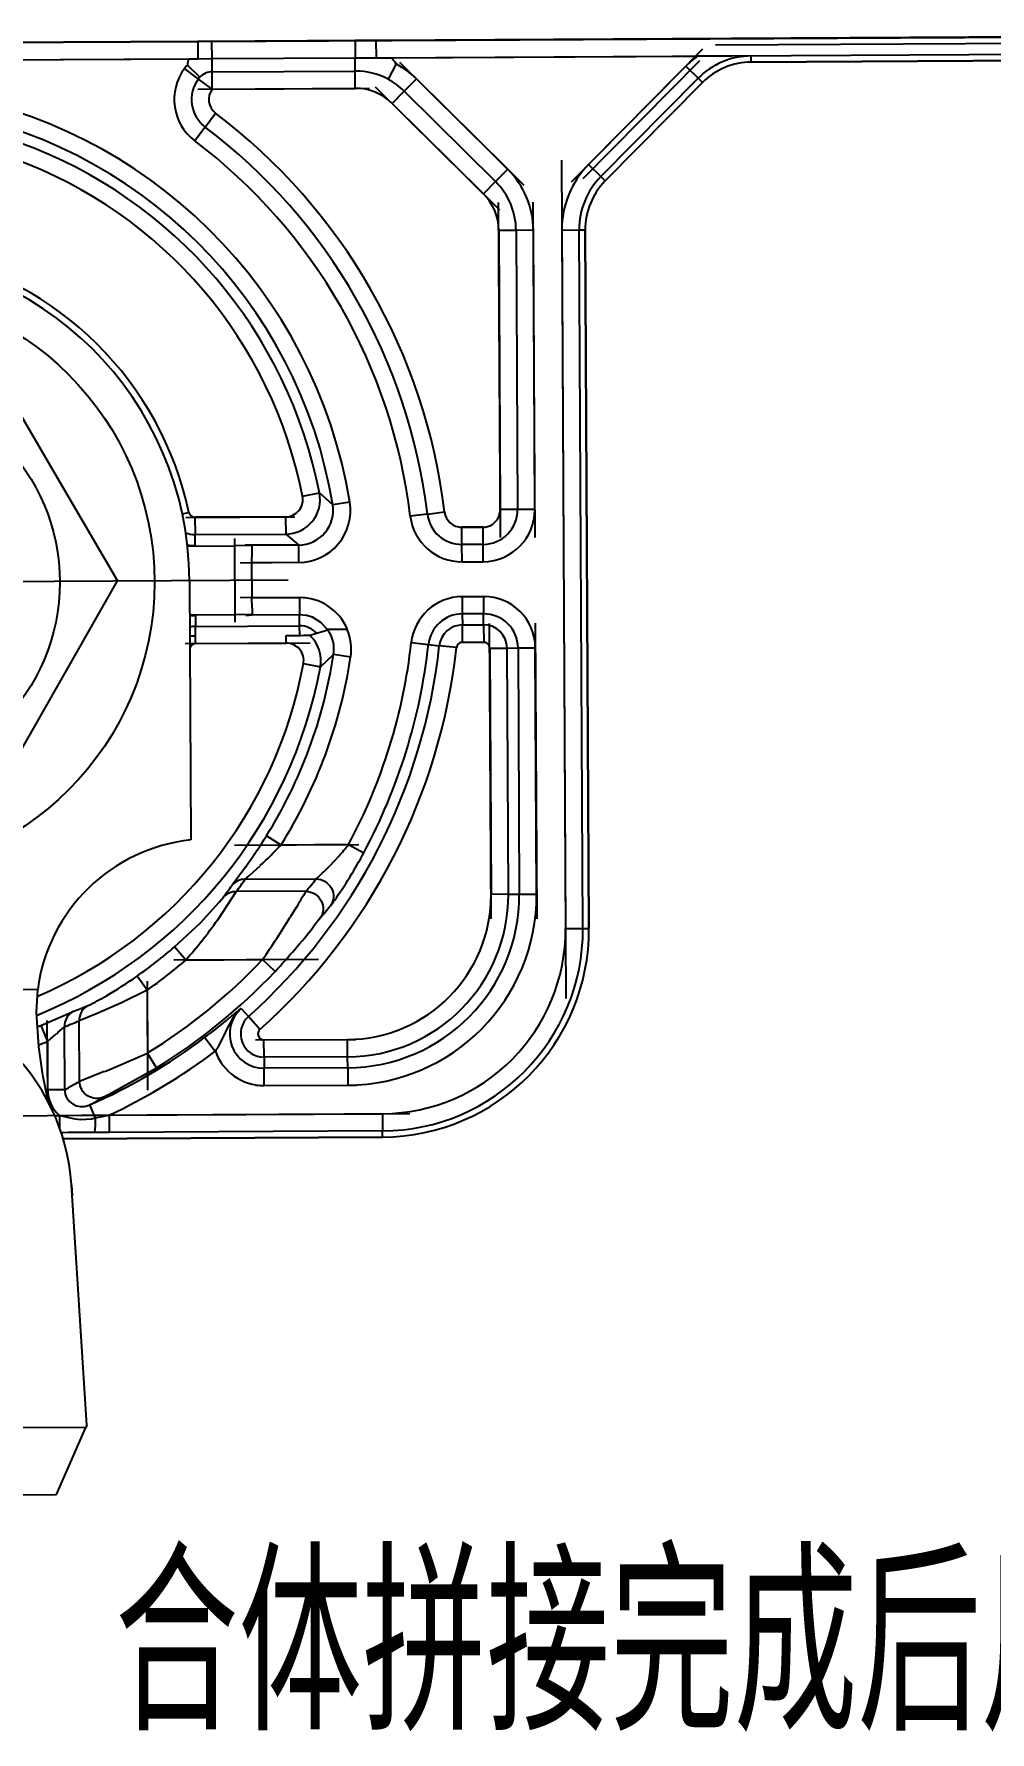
# Model space of a CAD drawing. Header units: millimetres. Extents: x 1543 to 5748, y 1576 to 2417.
# Drawn here: x 5477.3 to 5499.43, y 2201.13 to 2240.4 of the extents above; entities that cross this region are included whole.
import ezdxf

# ---------------------------------------------------------------- set-up
doc = ezdxf.new("R2010")
doc.units = ezdxf.units.MM
doc.layers.get('0').update_dxf_attribs({"lineweight": 25})
doc.styles.add('T仿宋_GB2312', font='', dxfattribs={"width": 0.6})
doc.styles.get('T仿宋_GB2312').set_extended_font_data('宋体')

msp = doc.modelspace()

# ---------------------------------------------------------------- linework, layer by layer
for p, q in [((5463.861, 2240.135), (5482.666, 2240.236)), ((5482.649, 2240.236), (5513.448, 2240.4)), ((5510.881, 2240.387), (5485.216, 2240.249)), ((5485.218, 2239.849), (5510.883, 2239.987)), ((5489.508, 2237.48), (5489.612, 2218.098)), ((5489.517, 2235.865), (5489.603, 2219.713)), ((5490.003, 2219.716), (5489.917, 2235.867)), ((5490.058, 2235.868), (5490.144, 2219.716)), ((5490.144, 2219.716), (5490.058, 2235.868)), ((5463.422, 2227.668), (5483.181, 2227.774))]:
    msp.add_line(p, q)
at = {"ltscale": 0.124178}
msp.add_line((5485.063, 2240.248), (5481.089, 2240.226), dxfattribs=at)
at = {"ltscale": 0.103482}
for p, q in [((5484.732, 2240.246), (5481.42, 2240.228)), ((5481.423, 2239.829), (5484.734, 2239.847)), ((5481.424, 2239.524), (5484.736, 2239.542)), ((5481.426, 2239.124), (5484.738, 2239.142))]:
    msp.add_line(p, q, dxfattribs=at)
at = {"ltscale": 0.015121}
msp.add_line((5485.216, 2240.249), (5484.732, 2240.247), dxfattribs=at)
at = {"ltscale": 0.012469}
for p, q in [((5484.732, 2240.246), (5484.734, 2239.847)), ((5481.423, 2239.829), (5481.42, 2240.228))]:
    msp.add_line(p, q, dxfattribs=at)
at = {"ltscale": 0.0125}
for p, q in [((5485.216, 2240.249), (5485.218, 2239.849)), ((5481.101, 2239.827), (5481.099, 2240.227)), ((5481.426, 2239.124), (5481.424, 2239.524)), ((5484.738, 2239.142), (5484.736, 2239.542)), ((5492.387, 2239.657), (5492.671, 2239.375)), ((5485.588, 2238.795), (5485.869, 2239.079)), ((5486.151, 2239.364), (5485.869, 2239.079)), ((5488.265, 2237.272), (5487.983, 2236.988)), ((5490.136, 2237.382), (5490.42, 2237.101)), ((5488.458, 2235.859), (5488.058, 2235.857)), ((5488.858, 2235.861), (5488.458, 2235.859)), ((5489.517, 2235.865), (5489.917, 2235.867)), ((5488.493, 2229.402), (5488.093, 2229.4)), ((5488.893, 2229.404), (5488.493, 2229.402)), ((5487.205, 2228.595), (5487.203, 2228.995)), ((5487.697, 2228.597), (5487.695, 2228.997)), ((5487.207, 2228.195), (5487.205, 2228.595)), ((5487.699, 2228.197), (5487.697, 2228.597)), ((5487.217, 2226.334), (5487.215, 2226.734)), ((5487.707, 2226.736), (5487.709, 2226.336)), ((5489.603, 2219.713), (5490.003, 2219.716)), ((5482.88, 2218.72), (5482.589, 2218.994)), ((5482.63, 2216.083), (5482.628, 2216.483)), ((5484.562, 2216.493), (5484.564, 2216.093)), ((5479.039, 2215.398), (5479.041, 2214.998)), ((5485.367, 2215.432), (5485.369, 2215.032))]:
    msp.add_line(p, q, dxfattribs=at)
at = {"ltscale": 0.489716}
for p, q in [((5481.099, 2240.227), (5465.428, 2240.143)), ((5465.43, 2239.743), (5481.101, 2239.827))]:
    msp.add_line(p, q, dxfattribs=at)
at = {"ltscale": 0.010048}
msp.add_line((5481.42, 2240.228), (5481.099, 2240.226), dxfattribs=at)
at = {"ltscale": 0.015115}
msp.add_line((5484.734, 2239.847), (5485.218, 2239.849), dxfattribs=at)
at = {"ltscale": 0.009534}
for p, q in [((5484.736, 2239.542), (5484.734, 2239.847)), ((5481.424, 2239.524), (5481.423, 2239.829))]:
    msp.add_line(p, q, dxfattribs=at)
at = {"ltscale": 0.010901}
msp.add_line((5485.218, 2239.849), (5485.566, 2239.851), dxfattribs=at)
at = {"ltscale": 0.221611}
msp.add_line((5485.567, 2239.851), (5492.658, 2239.889), dxfattribs=at)
at = {"ltscale": 0.134999}
msp.add_line((5489.742, 2236.984), (5492.78, 2240.055), dxfattribs=at)
at = {"ltscale": 0.03879}
msp.add_line((5493.899, 2239.892), (5492.658, 2239.889), dxfattribs=at)
at = {"ltscale": 0.310313}
msp.add_line((5493.07, 2240.146), (5503, 2240.199), dxfattribs=at)
at = {"ltscale": 0.004407}
for p, q in [((5493.9, 2239.751), (5493.899, 2239.892)), ((5489.917, 2235.867), (5490.058, 2235.868)), ((5490.003, 2219.716), (5490.144, 2219.716)), ((5485.37, 2214.891), (5485.369, 2215.032))]:
    msp.add_line(p, q, dxfattribs=at)
at = {"ltscale": 0.477248}
msp.add_line((5465.609, 2239.744), (5480.881, 2239.826), dxfattribs=at)
at = {"ltscale": 0.012501}
for p, q in [((5481.105, 2239.362), (5480.784, 2239.601)), ((5481.265, 2238.248), (5481.506, 2238.567)), ((5487.702, 2236.703), (5487.983, 2236.988)), ((5486.407, 2229.299), (5486.01, 2229.251))]:
    msp.add_line(p, q, dxfattribs=at)
at = {"ltscale": 0.012499}
for p, q in [((5481.139, 2239.403), (5480.852, 2239.681)), ((5485.685, 2239.707), (5485.497, 2239.354)), ((5481.426, 2239.124), (5481.105, 2239.362)), ((5481.265, 2238.248), (5481.024, 2237.929)), ((5483.516, 2229.71), (5483.909, 2229.787)), ((5486.407, 2229.299), (5486.804, 2229.347)), ((5484.631, 2225.986), (5484.235, 2226.047)), ((5483.02, 2221.645), (5482.68, 2221.857)), ((5477.463, 2217.472), (5477.613, 2217.102)), ((5480.136, 2216.493), (5479.928, 2216.835))]:
    msp.add_line(p, q, dxfattribs=at)
at = {"ltscale": 0.006894}
msp.add_line((5480.881, 2239.826), (5481.102, 2239.827), dxfattribs=at)
at = {"ltscale": 0.01002}
msp.add_line((5481.102, 2239.827), (5481.423, 2239.829), dxfattribs=at)
at = {"ltscale": 0.126514}
msp.add_line((5488.647, 2236.894), (5485.769, 2239.741), dxfattribs=at)
at = {"ltscale": 0.120015}
msp.add_line((5490.011, 2237.055), (5492.712, 2239.785), dxfattribs=at)
at = {"ltscale": 0.100001}
for p, q in [((5492.387, 2239.657), (5490.136, 2237.382)), ((5490.42, 2237.101), (5492.671, 2239.375))]:
    msp.add_line(p, q, dxfattribs=at)
at = {"ltscale": 0.258582}
for p, q in [((5502.175, 2239.795), (5493.9, 2239.751)), ((5493.9, 2239.751), (5502.175, 2239.795))]:
    msp.add_line(p, q, dxfattribs=at)
at = {"ltscale": 0.124193}
msp.add_line((5481.095, 2239.122), (5485.069, 2239.144), dxfattribs=at)
at = {"ltscale": 0.126518}
msp.add_line((5488.084, 2236.325), (5485.206, 2239.173), dxfattribs=at)
at = {"ltscale": 0.092929}
for p, q in [((5485.869, 2239.079), (5487.983, 2236.988)), ((5488.265, 2237.272), (5486.151, 2239.364))]:
    msp.add_line(p, q, dxfattribs=at)
at = {"ltscale": 0.099999}
for p, q in [((5492.771, 2239.276), (5490.521, 2237.001)), ((5490.521, 2237.001), (5492.771, 2239.276))]:
    msp.add_line(p, q, dxfattribs=at)
at = {"ltscale": 0.004409}
msp.add_line((5492.671, 2239.375), (5492.771, 2239.276), dxfattribs=at)
at = {"ltscale": 0.092932}
msp.add_line((5485.588, 2238.795), (5487.702, 2236.703), dxfattribs=at)
at = {"ltscale": 0.004406}
msp.add_line((5490.521, 2237.001), (5490.42, 2237.101), dxfattribs=at)
at = {"ltscale": 0.24216}
for p, q in [((5488.096, 2228.754), (5488.055, 2236.503)), ((5488.896, 2228.758), (5488.855, 2236.507))]:
    msp.add_line(p, q, dxfattribs=at)
at = {"ltscale": 0.201791}
for p, q in [((5488.058, 2235.857), (5488.093, 2229.4)), ((5488.458, 2235.859), (5488.493, 2229.402)), ((5488.893, 2229.404), (5488.858, 2235.861))]:
    msp.add_line(p, q, dxfattribs=at)
at = {"ltscale": 0.09266}
msp.add_line((5476.241, 2232.876), (5477.738, 2230.316), dxfattribs=at)
at = {"ltscale": 0.092815}
msp.add_line((5477.738, 2230.316), (5479.237, 2227.752), dxfattribs=at)
at = {"ltscale": 0.012921}
for p, q in [((5484.217, 2229.511), (5483.909, 2229.787)), ((5483.93, 2225.768), (5484.235, 2226.047))]:
    msp.add_line(p, q, dxfattribs=at)
at = {"ltscale": 0.004877}
msp.add_line((5480.735, 2229.301), (5480.888, 2229.334), dxfattribs=at)
at = {"ltscale": 0.012498}
for p, q in [((5484.611, 2229.576), (5484.217, 2229.511)), ((5486.032, 2226.325), (5486.43, 2226.281)), ((5487.08, 2226.21), (5486.682, 2226.254)), ((5487.849, 2226.198), (5488.249, 2226.2)), ((5488.503, 2226.202), (5488.903, 2226.204)), ((5483.537, 2225.84), (5483.93, 2225.768)), ((5488.279, 2220.506), (5487.879, 2220.504)), ((5488.533, 2220.508), (5488.933, 2220.51)), ((5479.92, 2218.287), (5479.69, 2218.614)), ((5482.532, 2217.38), (5482.265, 2217.678))]:
    msp.add_line(p, q, dxfattribs=at)
at = {"ltscale": 0.078697}
msp.add_line((5480.818, 2229.222), (5483.336, 2229.235), dxfattribs=at)
at = {"ltscale": 0.065569}
for p, q in [((5483.126, 2229.234), (5481.028, 2229.223)), ((5481.03, 2228.823), (5483.128, 2228.834))]:
    msp.add_line(p, q, dxfattribs=at)
at = {"ltscale": 0.012497}
for p, q in [((5481.028, 2229.223), (5481.03, 2228.823)), ((5483.126, 2229.234), (5483.128, 2228.834)), ((5483.434, 2228.182), (5483.432, 2228.581)), ((5483.446, 2227.368), (5483.448, 2226.968)), ((5487.212, 2227.388), (5487.214, 2226.988)), ((5487.703, 2227.391), (5487.705, 2226.991)), ((5484.58, 2221.653), (5484.932, 2221.464)), ((5480.817, 2218.985), (5480.556, 2219.288)), ((5482.627, 2216.737), (5482.625, 2217.137)), ((5484.56, 2216.747), (5484.558, 2217.147))]:
    msp.add_line(p, q, dxfattribs=at)
at = {"ltscale": 0.018452}
for p, q in [((5487.154, 2228.995), (5487.744, 2228.998)), ((5487.158, 2228.195), (5487.749, 2228.198))]:
    msp.add_line(p, q, dxfattribs=at)
at = {"ltscale": 0.015366}
for p, q in [((5487.695, 2228.997), (5487.203, 2228.995)), ((5487.697, 2228.597), (5487.205, 2228.595)), ((5487.207, 2228.195), (5487.699, 2228.197)), ((5487.212, 2227.388), (5487.703, 2227.391)), ((5487.705, 2226.991), (5487.214, 2226.988)), ((5487.215, 2226.734), (5487.707, 2226.736)), ((5487.217, 2226.334), (5487.709, 2226.336))]:
    msp.add_line(p, q, dxfattribs=at)
at = {"ltscale": 0.005527}
msp.add_line((5480.854, 2228.566), (5481.031, 2228.569), dxfattribs=at)
at = {"ltscale": 0.034019}
msp.add_line((5480.856, 2228.555), (5481.944, 2228.561), dxfattribs=at)
at = {"ltscale": 0.007947}
for p, q in [((5481.031, 2228.569), (5481.03, 2228.823)), ((5482.096, 2217.868), (5482.265, 2217.678))]:
    msp.add_line(p, q, dxfattribs=at)
at = {"ltscale": 0.060492}
msp.add_line((5481.943, 2228.735), (5481.954, 2226.799), dxfattribs=at)
at = {"ltscale": 0.049652}
msp.add_line((5481.944, 2228.561), (5481.953, 2226.972), dxfattribs=at)
at = {"ltscale": 0.038704}
msp.add_line((5483.432, 2228.581), (5482.193, 2228.575), dxfattribs=at)
at = {"ltscale": 0.004831}
msp.add_line((5482.344, 2228.57), (5482.345, 2228.416), dxfattribs=at)
at = {"ltscale": 0.012342}
msp.add_line((5483.128, 2228.834), (5483.432, 2228.581), dxfattribs=at)
at = {"ltscale": 0.04646}
msp.add_line((5482.071, 2228.174), (5483.558, 2228.182), dxfattribs=at)
at = {"ltscale": 0.007502}
for p, q in [((5482.345, 2228.416), (5482.338, 2228.176)), ((5482.352, 2227.122), (5482.342, 2227.362))]:
    msp.add_line(p, q, dxfattribs=at)
at = {"ltscale": 0.034239}
msp.add_line((5482.338, 2228.176), (5483.434, 2228.182), dxfattribs=at)
at = {"ltscale": 0.025433}
msp.add_line((5482.338, 2228.176), (5482.342, 2227.362), dxfattribs=at)
at = {"ltscale": 0.185472}
msp.add_line((5476.296, 2222.597), (5479.237, 2227.752), dxfattribs=at)
at = {"ltscale": 0.1875}
msp.add_line((5480.901, 2227.761), (5480.933, 2221.761), dxfattribs=at)
at = {"ltscale": 0.046735}
msp.add_line((5483.57, 2227.368), (5482.075, 2227.36), dxfattribs=at)
at = {"ltscale": 0.034482}
msp.add_line((5482.342, 2227.362), (5483.446, 2227.368), dxfattribs=at)
at = {"ltscale": 0.018454}
for p, q in [((5487.162, 2227.388), (5487.753, 2227.391)), ((5487.168, 2226.334), (5487.759, 2226.337))]:
    msp.add_line(p, q, dxfattribs=at)
at = {"ltscale": 0.032719}
msp.add_line((5480.906, 2226.967), (5481.953, 2226.972), dxfattribs=at)
at = {"ltscale": 0.004195}
msp.add_line((5480.906, 2226.956), (5481.04, 2226.955), dxfattribs=at)
at = {"ltscale": 0.007944}
for p, q in [((5481.04, 2226.955), (5481.041, 2226.701)), ((5483.449, 2226.714), (5483.448, 2226.968)), ((5487.214, 2226.988), (5487.215, 2226.734)), ((5487.707, 2226.736), (5487.705, 2226.991)), ((5486.43, 2226.281), (5486.682, 2226.254)), ((5488.249, 2226.2), (5488.503, 2226.202)), ((5488.279, 2220.506), (5488.533, 2220.508)), ((5482.627, 2216.737), (5482.628, 2216.483)), ((5484.562, 2216.493), (5484.56, 2216.747))]:
    msp.add_line(p, q, dxfattribs=at)
at = {"ltscale": 0.038947}
msp.add_line((5483.448, 2226.968), (5482.202, 2226.961), dxfattribs=at)
at = {"ltscale": 0.004828}
msp.add_line((5482.352, 2227.122), (5482.353, 2226.967), dxfattribs=at)
at = {"ltscale": 0.075255}
msp.add_line((5481.041, 2226.701), (5483.449, 2226.714), dxfattribs=at)
at = {"ltscale": 0.006927}
for p, q in [((5481.042, 2226.479), (5481.041, 2226.701)), ((5483.451, 2226.492), (5483.449, 2226.714))]:
    msp.add_line(p, q, dxfattribs=at)
at = {"ltscale": 0.005573}
for p, q in [((5483.141, 2226.312), (5483.141, 2226.49)), ((5481.043, 2226.301), (5481.042, 2226.479))]:
    msp.add_line(p, q, dxfattribs=at)
at = {"ltscale": 0.000105286}
msp.add_line((5484.555, 2226.631), (5484.551, 2226.631), dxfattribs=at)
at = {"ltscale": 0.213544}
msp.add_line((5487.882, 2219.935), (5487.846, 2226.768), dxfattribs=at)
at = {"ltscale": 0.213528}
msp.add_line((5488.9, 2226.773), (5488.936, 2219.94), dxfattribs=at)
at = {"ltscale": 0.090303}
msp.add_line((5483.692, 2226.315), (5480.803, 2226.3), dxfattribs=at)
at = {"ltscale": 0.004187}
msp.add_line((5480.908, 2226.48), (5481.042, 2226.479), dxfattribs=at)
at = {"ltscale": 0.065567}
msp.add_line((5481.043, 2226.301), (5483.141, 2226.312), dxfattribs=at)
at = {"ltscale": 0.177939}
for p, q in [((5487.849, 2226.198), (5487.879, 2220.504)), ((5488.279, 2220.506), (5488.249, 2226.2)), ((5488.503, 2226.202), (5488.533, 2220.508)), ((5488.933, 2220.51), (5488.903, 2226.204))]:
    msp.add_line(p, q, dxfattribs=at)
at = {"ltscale": 0.089853}
msp.add_line((5481.945, 2221.639), (5484.82, 2221.655), dxfattribs=at)
at = {"ltscale": 0.048764}
msp.add_line((5484.58, 2221.653), (5483.02, 2221.645), dxfattribs=at)
at = {"ltscale": 0.005709}
msp.add_line((5484.363, 2221.397), (5484.239, 2221.262), dxfattribs=at)
at = {"ltscale": 0.010063}
msp.add_line((5482.295, 2220.95), (5482.533, 2221.167), dxfattribs=at)
at = {"ltscale": 0.004131}
msp.add_line((5484.239, 2221.262), (5484.148, 2221.166), dxfattribs=at)
at = {"ltscale": 0.004516}
msp.add_line((5482.189, 2220.853), (5482.295, 2220.95), dxfattribs=at)
at = {"ltscale": 0.051405}
msp.add_line((5482.189, 2220.853), (5483.833, 2220.862), dxfattribs=at)
at = {"ltscale": 0.024601}
msp.add_line((5481.984, 2220.567), (5481.55, 2219.91), dxfattribs=at)
at = {"ltscale": 0.050351}
msp.add_line((5483.596, 2220.575), (5481.984, 2220.567), dxfattribs=at)
at = {"ltscale": 0.008056}
msp.add_line((5483.368, 2220.196), (5483.234, 2219.975), dxfattribs=at)
at = {"ltscale": 0.007316}
msp.add_line((5483.92, 2219.945), (5483.774, 2219.762), dxfattribs=at)
at = {"ltscale": 0.104517}
msp.add_line((5483.883, 2219.001), (5480.538, 2218.983), dxfattribs=at)
at = {"ltscale": 0.05538}
msp.add_line((5480.817, 2218.985), (5482.589, 2218.994), dxfattribs=at)
at = {"ltscale": 0.126144}
msp.add_line((5477.389, 2218.302), (5473.352, 2218.281), dxfattribs=at)
at = {"ltscale": 0.078754}
msp.add_line((5479.919, 2218.497), (5479.932, 2215.977), dxfattribs=at)
at = {"ltscale": 0.045386}
msp.add_line((5479.92, 2218.287), (5479.928, 2216.835), dxfattribs=at)
at = {"ltscale": 0.054559}
msp.add_line((5477.62, 2215.838), (5477.611, 2217.584), dxfattribs=at)
at = {"ltscale": 0.043777}
msp.add_line((5478.356, 2216.179), (5478.348, 2217.579), dxfattribs=at)
at = {"ltscale": 0.034933}
msp.add_line((5477.613, 2217.102), (5477.619, 2215.984), dxfattribs=at)
at = {"ltscale": 0.001136}
msp.add_line((5477.828, 2217.282), (5477.854, 2217.306), dxfattribs=at)
at = {"ltscale": 0.006319}
msp.add_line((5477.854, 2217.306), (5478.006, 2217.441), dxfattribs=at)
at = {"ltscale": 0.045468}
msp.add_line((5478.013, 2215.986), (5478.006, 2217.441), dxfattribs=at)
at = {"ltscale": 0.012496}
msp.add_line((5481.258, 2217.197), (5481.499, 2216.878), dxfattribs=at)
at = {"ltscale": 0.00481}
msp.add_line((5481.709, 2217.255), (5481.77, 2217.396), dxfattribs=at)
at = {"ltscale": 0.072513}
for p, q in [((5482.431, 2217.136), (5484.752, 2217.148)), ((5482.437, 2216.082), (5484.757, 2216.094))]:
    msp.add_line(p, q, dxfattribs=at)
at = {"ltscale": 0.060416}
for p, q in [((5482.625, 2217.137), (5484.558, 2217.147)), ((5484.56, 2216.747), (5482.627, 2216.737)), ((5484.562, 2216.493), (5482.628, 2216.483)), ((5482.63, 2216.083), (5484.564, 2216.093))]:
    msp.add_line(p, q, dxfattribs=at)
at = {"ltscale": 0.019109}
msp.add_line((5478.924, 2216.404), (5478.356, 2216.179), dxfattribs=at)
at = {"ltscale": 0.012311}
msp.add_line((5478.013, 2215.986), (5477.619, 2215.984), dxfattribs=at)
at = {"ltscale": 0.001437}
msp.add_line((5478.245, 2215.63), (5478.204, 2215.651), dxfattribs=at)
at = {"ltscale": 0.010299}
msp.add_line((5478.589, 2215.634), (5478.722, 2215.332), dxfattribs=at)
at = {"ltscale": 0.339362}
msp.add_line((5467.938, 2215.339), (5478.797, 2215.397), dxfattribs=at)
at = {"ltscale": 0.003471}
msp.add_line((5477.781, 2215.391), (5477.892, 2215.392), dxfattribs=at)
at = {"ltscale": 0.008905}
msp.add_line((5477.892, 2215.392), (5477.894, 2215.107), dxfattribs=at)
at = {"ltscale": 0.000445486}
msp.add_line((5477.893, 2215.392), (5477.907, 2215.387), dxfattribs=at)
at = {"ltscale": 0.237317}
msp.add_line((5478.406, 2215.395), (5486.001, 2215.435), dxfattribs=at)
at = {"ltscale": 0.010141}
msp.add_line((5478.722, 2215.332), (5479.039, 2215.398), dxfattribs=at)
at = {"ltscale": 0.197752}
for p, q in [((5479.039, 2215.398), (5485.367, 2215.432)), ((5485.369, 2215.032), (5479.041, 2214.998))]:
    msp.add_line(p, q, dxfattribs=at)
at = {"ltscale": 0.005038}
msp.add_line((5478.095, 2214.993), (5477.933, 2214.992), dxfattribs=at)
at = {"ltscale": 0.231012}
for p, q in [((5477.978, 2214.851), (5485.37, 2214.891)), ((5485.37, 2214.891), (5477.978, 2214.851))]:
    msp.add_line(p, q, dxfattribs=at)
at = {"ltscale": 0.004428}
msp.add_line((5478.236, 2214.994), (5478.095, 2214.993), dxfattribs=at)
at = {"ltscale": 0.001833}
msp.add_line((5478.295, 2214.994), (5478.236, 2214.994), dxfattribs=at)
at = {"ltscale": 0.003355}
msp.add_line((5478.402, 2214.995), (5478.295, 2214.994), dxfattribs=at)
at = {"ltscale": 0.002901}
msp.add_line((5478.495, 2214.995), (5478.402, 2214.995), dxfattribs=at)
at = {"ltscale": 0.006259}
msp.add_line((5478.696, 2214.996), (5478.495, 2214.995), dxfattribs=at)
at = {"ltscale": 0.010809}
msp.add_line((5479.041, 2214.998), (5478.696, 2214.996), dxfattribs=at)
at = {"ltscale": 0.17414}
msp.add_line((5478.526, 2208.228), (5478.168, 2213.789), dxfattribs=at)
at = {"ltscale": 0.007528}
msp.add_line((5478.171, 2213.777), (5478.184, 2213.537), dxfattribs=at)
at = {"ltscale": 0.049229}
msp.add_line((5478.502, 2208.173), (5476.927, 2208.165), dxfattribs=at)
at = {"ltscale": 0.052792}
msp.add_line((5477.827, 2206.625), (5478.502, 2208.173), dxfattribs=at)
at = {"ltscale": 0.001871}
msp.add_line((5478.526, 2208.228), (5478.502, 2208.173), dxfattribs=at)
at = {"ltscale": 0.025044}
msp.add_line((5477.026, 2206.62), (5477.827, 2206.625), dxfattribs=at)
for points in [[(5482.344, 2228.57), (5482.343, 2228.57), (5482.332, 2228.568), (5481.944, 2228.561)], [(5482.353, 2226.967), (5482.351, 2226.968), (5482.341, 2226.969), (5481.953, 2226.972)], [(5484.102, 2226.624), (5483.944, 2226.794), (5483.751, 2226.91), (5483.605, 2226.955), (5483.448, 2226.968)], [(5482.194, 2221.135), (5481.908, 2220.749), (5481.881, 2220.712)], [(5480.556, 2219.288), (5481.154, 2219.845), (5481.591, 2220.32), (5481.685, 2220.435)], [(5477.64, 2215.686), (5477.511, 2216.321), (5477.412, 2216.974), (5477.358, 2217.779), (5477.389, 2218.302)], [(5479.92, 2218.287), (5479.328, 2217.995), (5478.766, 2217.745), (5478.348, 2217.579)], [(5481.77, 2217.396), (5481.932, 2217.687), (5482.096, 2217.868)], [(5477.463, 2217.472), (5478.155, 2217.772), (5478.222, 2217.801)], [(5481.499, 2216.878), (5481.583, 2217.001), (5481.709, 2217.255)], [(5478.92, 2215.819), (5479.027, 2215.876), (5480.136, 2216.493)], [(5477.907, 2215.387), (5478.207, 2215.317), (5478.369, 2215.299), (5478.632, 2215.311), (5478.722, 2215.332)]]:
    msp.add_lwpolyline(points)
for radius in [6.791, 4.6]:
    msp.add_circle((5473.301, 2227.721), radius)
for centre, radius, start, end in [((5484.885, 2239.171), 0.963, 33.8186, 44.9137), ((5493.909, 2238.151), 2.141, 125.739, 135.3064), ((5493.909, 2238.151), 1.741, 90.3064, 135.3064), ((5481.748, 2238.886), 1.2, 143.4365, 232.8934), ((5481.426, 2239.124), 0.8, 135.8794, 143.4365), ((5481.218, 2239.681), 0.366, 156.8183, 180.0181), ((5481.428, 2239.12), 0.404, 90.5297, 135.6578), ((5484.745, 2237.945), 1.597, 61.9238, 90.3309), ((5484.744, 2237.942), 2, 45.3064, 61.9488), ((5493.909, 2238.151), 1.6, 90.3064, 135.3064), ((5493.909, 2238.151), 1.6, 90.3064, 135.3064), ((5481.748, 2238.886), 0.8, 143.4365, 232.8934), ((5481.426, 2239.124), 0.4, 135.8794, 143.4365), ((5481.748, 2238.886), 0.4, 143.4365, 232.8934), ((5484.744, 2237.942), 1.2, 45.3064, 90.3064), ((5484.744, 2237.942), 1.6, 45.3064, 61.9488), ((5473.301, 2227.721), 11.461, 9.3144, 81.3422), ((5473.301, 2227.721), 11.061, 9.3144, 81.3422), ((5473.301, 2227.721), 13.6, 6.8683, 52.8935), ((5473.301, 2227.721), 10.807, 11.0232, 70.0248), ((5473.301, 2227.721), 12.8, 6.8683, 52.8935), ((5473.301, 2227.721), 13.2, 6.8683, 52.8935), ((5473.301, 2227.721), 10.407, 11.0232, 70.0248), ((5486.858, 2235.85), 2, 0.3064, 45.3064), ((5491.658, 2235.876), 2.141, 135.3064, 180.3064), ((5491.658, 2235.876), 1.741, 135.3064, 180.3064), ((5486.858, 2235.85), 1.2, 0.3064, 45.3064), ((5486.858, 2235.85), 1.6, 0.3064, 45.3064), ((5491.658, 2235.876), 1.6, 135.3064, 180.3064), ((5491.658, 2235.876), 1.6, 135.3064, 180.3064), ((5473.301, 2227.721), 7.6, 0.3064, 180.3064), ((5473.301, 2227.72), 7.756, 12.0035, 78.6093), ((5483.124, 2229.634), 0.4, 270.3009, 11.0289), ((5483.123, 2229.634), 0.8, 270.334, 10.9956), ((5481.026, 2229.365), 0.142, 192.6696, 270.7963), ((5483.427, 2229.381), 1.2, 270.3011, 9.3194), ((5483.431, 2229.386), 0.796, 319.3661, 9.0129), ((5487.201, 2229.395), 1.2, 186.8683, 270.3064), ((5487.201, 2229.395), 0.8, 186.8683, 270.3064), ((5487.201, 2229.395), 0.4, 186.8683, 270.3064), ((5487.693, 2229.397), 0.4, 270.3064, 0.3064), ((5487.693, 2229.397), 0.8, 270.3064, 0.3064), ((5487.693, 2229.397), 1.2, 270.3064, 0.3064), ((5481.022, 2229.333), 0.511, 246.0075, 270.8583), ((5483.423, 2229.376), 0.795, 270.5943, 320.2655), ((5481.016, 2229.285), 0.717, 256.7588, 271.2085), ((5482.229, 2226.94), 1.635, 85.9756, 91.2713), ((5483.452, 2226.174), 1.193, 22.5239, 90.3007), ((5487.218, 2226.195), 1.193, 90.3064, 173.7435), ((5487.71, 2226.197), 1.193, 0.3064, 90.3064), ((5481.032, 2226.232), 0.723, 89.3627, 100.059), ((5482.221, 2228.597), 1.635, 269.3416, 274.6373), ((5487.218, 2226.195), 0.793, 90.3064, 173.7435), ((5487.71, 2226.197), 0.793, 0.3064, 90.3064), ((5481.044, 2226.157), 0.544, 90.3354, 104.6244), ((5483.154, 2253.611), 27.12, 269.971, 271.1191), ((5483.45, 2226.17), 0.544, 43.3631, 90.0591), ((5483.143, 2225.906), 0.8, 350.0345, 47.1755), ((5480.486, 2237.383), 11.348, 286.3987, 288.5728), ((5484.531, 2208.242), 18.389, 89.9363, 91.3403), ((5483.445, 2226.168), 0.8, 351.2817, 34.8888), ((5483.443, 2226.168), 1.201, 351.31, 22.6957), ((5487.218, 2226.195), 0.539, 90.3064, 173.7435), ((5487.71, 2226.197), 0.539, 0.3064, 90.3064), ((5481.043, 2226.159), 0.142, 89.8879, 160.1961), ((5473.301, 2227.721), 13.461, 311.7517, 353.7435), ((5473.301, 2227.721), 13.861, 311.7517, 353.7435), ((5483.144, 2225.912), 0.4, 349.5827, 90.3121), ((5473.301, 2227.721), 12.807, 331.7223, 353.7435), ((5473.301, 2227.721), 13.207, 331.7223, 353.7435), ((5487.218, 2226.195), 0.139, 90.3064, 173.7435), ((5487.71, 2226.197), 0.139, 0.3064, 90.3064), ((5473.301, 2227.721), 10.807, 292.0548, 349.5882), ((5473.301, 2227.721), 10.407, 293.0243, 349.5882), ((5473.301, 2227.721), 11.061, 327.9874, 351.2971), ((5473.301, 2227.721), 11.461, 327.9874, 351.2971), ((5471.611, 2228.792), 13.063, 324.1129, 327.9347), ((5481.355, 2217.784), 4, 96.0456, 172.5485), ((5475.692, 2228.639), 10.13, 312.4782, 316.3356), ((5475.292, 2226.625), 10.935, 325.0342, 331.8353), ((5479.693, 2225.574), 6.266, 318.1819, 321.259), ((5478.933, 2226.18), 7.234, 314.0043, 316.1261), ((5473.252, 2226.625), 10.46, 323.7193, 325.5786), ((5482.181, 2220.463), 0.389, 88.8284, 140.3202), ((5473.248, 2227.018), 10.86, 323.5562, 325.4112), ((5473.232, 2229.429), 13.631, 319.4902, 321.0553), ((5482.292, 2222.671), 2.377, 310.4295, 314.5285), ((5481.976, 2220.178), 0.389, 88.7516, 138.5766), ((5501.102, 2209.87), 20.52, 148.5555, 149.7909), ((5473.232, 2229.035), 14.03, 319.6203, 321.1882), ((5481.852, 2222.042), 2.931, 322.0941, 324.9703), ((5484.54, 2220.486), 3.339, 270.3064, 0.3064), ((5484.54, 2220.486), 3.739, 270.3064, 0.3064), ((5484.54, 2220.486), 3.993, 270.3064, 0.3064), ((5484.54, 2220.486), 4.393, 270.3064, 0.3064), ((5471.171, 2227.377), 12.785, 318.9763, 324.2689), ((5466.596, 2230.21), 19.534, 324.9579, 328.4032), ((5471.46, 2229.411), 15.644, 316.8894, 321.9184), ((5485.345, 2219.691), 4.259, 270.3064, 0.3064), ((5485.345, 2219.691), 4.659, 270.3064, 0.3064), ((5485.345, 2219.691), 4.8, 270.3064, 0.3064), ((5485.345, 2219.691), 4.8, 270.3064, 0.3064), ((5473.301, 2227.721), 11.124, 305.0538, 310.7049), ((5473.301, 2227.721), 11.524, 305.0538, 310.7049), ((5473.301, 2227.721), 12.744, 301.3297, 316.784), ((5473.301, 2227.721), 13.144, 301.3297, 316.784), ((5473.378, 2213.481), 4.8, 3.6843, 176.9285), ((5474.201, 2226.419), 9.542, 300.0357, 305.1203), ((5474.403, 2227.811), 10.713, 290.8812, 292.7897), ((5478.742, 2217.589), 0.394, 118.6941, 181.3566), ((5476.194, 2222.869), 5.471, 295.5511, 300.5794), ((5467.425, 2235.272), 22.763, 309.0212, 310.1292), ((5482.624, 2217.276), 0.793, 131.7517, 270.3064), ((5473.301, 2227.721), 11.061, 291.5819, 292.1005), ((5478.4, 2217.45), 0.394, 116.8681, 181.2987), ((5474.01, 2227.812), 11.114, 291.0719, 292.9773), ((5469.783, 2232.358), 19.014, 307.1204, 309.0284), ((5482.624, 2217.276), 0.539, 131.7517, 270.3064), ((5473.301, 2227.721), 11.461, 290.9926, 292.1005), ((5474.835, 2220.63), 4.49, 308.2183, 311.7911), ((5473.301, 2227.721), 13.193, 293.6296, 307.0923), ((5482.624, 2217.276), 0.139, 131.7583, 270.2984), ((5473.301, 2227.721), 13.593, 294.9684, 307.0923), ((5470.712, 2237.067), 22.232, 292.8812, 294.4897), ((5482.624, 2217.276), 1.193, 199.4972, 270.3064), ((5472.936, 2231.427), 16.172, 291.7305, 293.3893), ((5478.406, 2215.987), 0.786, 180.2462, 229.2247), ((5471.593, 2227.799), 13.445, 298.5221, 300.196), ((5478.395, 2215.982), 0.382, 179.3609, 239.9095), ((5478.413, 2216.028), 0.431, 247.0277, 294.0986), ((5471.987, 2227.804), 13.846, 298.4779, 300.0471)]:
    msp.add_arc(centre, radius, start, end)
at = {"extrusion": (0, 0, -1)}
for centre, major_axis, ratio, start_param, end_param in [((5483.836, 2220.468), (0.311, -0.251), 0.975043, 4.039678, 6.204496), ((5483.598, 2220.181), (0.304, -0.26), 0.973916, 4.013059, 6.206196), ((5478.75, 2216.181), (0.201, -0.346), 0.979939, 0.087681, 2.083758), ((5478.693, 2215.396), (0.002, -0.4), 0.070692, 4.874634, 6.274437)]:
    msp.add_ellipse(centre, major_axis=major_axis, ratio=ratio, start_param=start_param, end_param=end_param, dxfattribs=at)

# ---------------------------------------------------------------- texts
at = {"insert": (5479.173, 2205.048), "char_height": 3.5, "attachment_point": 1, "style": 'T仿宋_GB2312'}
msp.add_mtext('{\\fFangSong_GB2312|b0|i0|c134|p2;合体拼接完成后用气泡袋装好}', dxfattribs=at)

doc.saveas('drawing.dxf')
